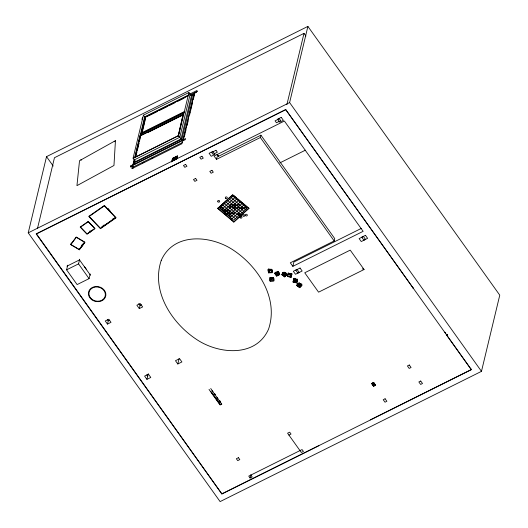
<?xml version="1.0" encoding="UTF-8"?>
<svg xmlns="http://www.w3.org/2000/svg" width="528" height="528" viewBox="0 0 528 528"><rect width="100%" height="100%" fill="white"/><g stroke="black" fill="none" stroke-linecap="round" stroke-linejoin="round"><path stroke-width="0.79" d="M285.067 272.771C285.839 273.867 283.199 272.877 284.414 272.283L286.829 274.078M299.99 283.543C301.039 284.995 296.644 282.817 300.161 283.82M278.507 271.993L277.398 272.237L277.609 272.639L277.009 272.936M89.892 232.188L90.077 230.762M90.116 232.03L90.803 231.145M293.627 278.804L297.548 279.787L296.756 282.955L293.04 282.038L293.575 279.8M293.733 279.22L293.608 279.715M293.74 279.187L293.396 280.566M413.332 288.314L285.701 109.593L36.175 233.904L221.852 493.997L471.392 369.64L285.714 109.547M28.235 232.835L46.523 156.651L307.897 26.4L499.765 295.165L481.477 371.349L220.103 501.6L28.235 232.835L289.608 102.584L307.897 26.4M37.547 228.202L54.463 157.72L304.003 33.363L305.917 36.049M70.937 244.517L76.303 237.31L84.671 242.306L79.306 249.506L70.937 244.517L71.3 242.999M90.196 273.979L89.08 278.626L77.114 284.585L66.587 269.841L67.703 265.201M79.385 249.797L85.001 242.253L76.223 237.019L70.607 244.563L79.385 249.797L79.748 248.279M81.827 246.028L82.21 244.444M82.342 244.695L82.025 246.008L80.718 247.513M89.08 278.626L78.553 263.881L79.669 259.235M102.696 225.977L101.864 227.04M103.745 225.74L103.871 225.232M104.102 224.968L103.917 225.733L101.594 227.357M113.065 218.632L112.913 219.265L113.606 218.783M134.237 159.199L132.898 164.802L130.68 165.904L130.416 167L132.541 165.944L133.287 166.987L132.957 168.359M141.992 119.42L142.408 117.691M133.089 158.182L143.411 115.183L188.932 92.499L191.393 95.944L181.071 138.943L135.551 161.627L133.089 158.182L178.609 135.498L188.932 92.499M132.541 165.944L131.881 168.683L181.936 143.741L182.596 140.996L185.321 139.636L185.585 138.541L183.282 139.689L183.553 140.065L133.162 165.178L132.898 164.802M134.68 157.865L139.96 135.868L183.698 114.068M135.082 156.724L144.639 116.906L143.411 115.183M133.162 165.178L134.508 159.575M134.845 160.446L133.888 164.439L183.038 139.946L193.967 94.413L192.502 95.139M135.802 156.717L136.943 151.945M137.326 150.361L139.042 143.207M139.425 141.616L140.547 135.762L183.104 114.556L178.16 136.303L183.104 114.556M141.867 132.792L184.424 111.586L184.622 111.863L142.065 133.069L141.867 132.792L145.675 116.926L188.232 95.72M142.065 133.069L144.355 123.552M144.731 121.968L145.675 116.926M107.474 324.08L105.257 320.971L108.781 319.216L110.999 322.318L107.474 324.08L108.24 320.872L107.356 319.631M171.673 162.01L172.557 158.327L177.355 155.938L176.748 159.034M171.956 161.423L172.557 158.327M172.26 161.317L172.887 158.506L177.19 156.427L172.887 158.506M172.214 161.66L173.006 158.565M173.045 160.34L173.422 158.572L176.438 157.073L176.062 158.836L173.012 160.288L176.062 158.836M173.521 158.585L173.144 160.156M190.166 94.222L179.843 137.221L134.317 159.905M139.286 308.603L136.871 305.217L140.217 303.547L142.633 306.933L139.286 308.603L140.052 305.395L138.765 303.593M176.477 158.842L177.078 156.539M176.524 159.192L177.151 156.38M176.642 158.882L177.355 155.938M182.734 140.237L181.969 139.161L192.647 94.657L193.42 95.733M183.282 139.689L194.423 93.298L196.588 92.215L197.003 90.486L189.625 94.162M184.318 136.871L185.084 133.67M185.467 132.066L186.047 129.67M187.004 125.671L188.159 120.866M189.697 114.47L190.271 112.068M190.654 110.471L192.383 103.27M193.347 99.271L194.495 94.472M146.942 379.368L144.606 376.094L148.447 374.18L150.784 377.454L146.942 379.368L148.289 373.765M216.473 159.37L217.034 157.034L260.905 135.175L334.745 238.61L334.184 240.946L290.314 262.812L292.849 266.356L363.132 231.33L284.394 121.044L214.111 156.064L216.473 159.37L260.337 137.511L260.905 135.175M177.811 363.983L175.474 360.716L179.573 358.677L181.903 361.944L177.811 363.983L179.098 358.624M237.791 198.845L248.932 208.263L233.785 222.064L217.694 208.468L227.41 199.531M217.694 208.468L232.841 194.667M233.785 222.064L248.932 208.263M286.889 104.643L304.003 33.363M268.891 270.607L268.475 272.349L268.112 269.683M268.475 272.851L268.019 269.551L271.795 269.399L272.25 272.699L268.475 272.851L268.983 270.739L268.712 268.759M272.21 271.366L271.927 272.527L268.877 272.653L269.3 270.91L272.349 270.785M270.098 280.619L270.336 277.543M270.098 281.127L269.65 277.827L273.425 277.669L273.874 280.969L270.098 281.127L270.428 277.688M274.982 273.313L275.86 272.89L276.448 275.035L275.108 273.332M275.154 273.227L275.55 273.748M273.834 279.635L273.557 280.797L270.508 280.922L270.923 279.18L273.973 279.055M277.385 271.874L277.913 271.61L274.573 273.247L276.639 276.137L279.827 274.547L277.761 271.656M277.398 272.237L277.609 272.639M276.639 276.137L277.147 274.019L275.906 272.283M278.164 271.762L278.474 272.072M277.959 274.916L277.358 275.22L279.008 273.735M278.81 273.682L279.457 274.382L277.9 274.903M283.041 272.56L282.388 273.497M285.443 273.517L284.711 273.59L283.609 272.455M284.414 272.283L284.071 272.725M283.82 275.425L282.916 274.487L283.675 275.57M283.932 274.936L283.067 274.065L283.793 275.081M284.975 273.332L285.239 272.963M285.582 273.445L285.925 273.002M284.724 276.916L287.074 274.474L284.084 272.25L281.734 274.692L284.724 276.916L285.232 274.804L286.638 273.339M288.163 273.266L291.885 274.184L291.086 277.358L287.371 276.434L287.912 274.204M292.849 266.356L293.891 262.007L361.244 228.439M291.086 277.358L291.628 275.121M296.248 282.355L295.66 281.754L293.924 281.774L295.073 281.081M293.971 281.609L294.796 281.543M294.743 278.771C297.488 279.596 296.063 280.13 295.489 280.441M294.644 280.375L294.921 279.213L293.713 278.315M295 281.015L295.726 280.988L296.294 282.157M295.152 280.355L295.436 279.193M296.353 279.55L295.997 279.226L296.465 279.404M296.756 282.955L297.297 280.724M250.853 475.075L252.206 476.969L250.114 478.012L250.873 474.857M297.079 281.629L297.475 280.903L293.489 280.203M300.511 283.741L300.01 284.493L298.142 283.463M301.752 284.849L299.336 283.054L300.161 283.734M298.742 286.196L297.812 285.285L298.597 286.341M298.855 285.707L297.99 284.843L298.716 285.859M299.099 286.625C300.524 286.796 297.462 283.114 297.62 285.146M299.647 287.687L301.996 285.245L299.006 283.028L296.657 285.47L299.647 287.687L300.155 285.575L301.561 284.11M301.765 284.282L301.587 285.245L300.234 286.506L301.851 284.13M373.593 382.787L371.712 383.724L373.487 386.212L375.368 385.275L373.672 382.463L371.791 383.401L373.567 385.889M375.368 385.275L375.448 384.952L373.553 385.928L371.87 383.572M318.833 445.665L221.892 493.858L222.044 493.218M297.455 280.111L297.112 281.497M81.385 246.609L81.682 245.428M287.371 276.434L288.229 272.923M291.634 273.57L291.311 274.85L288.308 274.105M291.991 273.656L291.595 275.24L287.879 274.322M293.35 279.906L293.693 278.494M293.04 282.038L293.931 278.381M294.301 278.421L293.977 279.701L296.98 280.447M294.571 278.916L294.743 278.236M294.901 281.609L295.343 281.16L295.528 281.761M295.66 281.754L295.713 282.097M82.744 245.282L83.378 242.953M83.45 243.322L83.087 244.649L84.289 243.032M92.037 230.69L92.209 230.162M300.604 285.919L301.343 285.127L300.557 286.136L300.722 285.78M221.892 493.858L36.439 233.812M278.21 274.448L278.56 273.966L278.322 274.606M283.615 272.224L282.302 273.649M285.509 273.557L285.589 272.969M297.231 284.394L296.987 285.496L299.402 287.291L299.818 285.549L297.409 283.754M370.405 419.8L370.755 419.489M80.929 247.137L81.899 246.022M286.018 274.309L285.311 275.735L286.625 274.474M282.704 273.095L283.199 272.58M283.45 272.468L285.344 273.57M282.005 274.276L283.906 272.303M282.698 274.375L282.869 273.709L284.493 274.831L284.229 275.946L282.685 274.745L282.843 274.23M286.117 273.365L285.166 274.355L282.757 272.56M286.361 273.768L285.41 274.751L284.995 276.494L286.889 274.527M295.627 280.434L297.092 278.916M296.927 285.047L298.828 283.074M298.993 283.496L299.336 283.054M301.039 284.137L300.089 285.127L298.28 283.78M301.283 284.539L300.333 285.529L299.917 287.272L301.811 285.298M228.617 198.449L232.234 195.202M221.331 209.722L234.709 197.723M223.106 211.226L236.485 199.228M224.882 212.725L238.26 200.726M226.657 214.223L240.035 202.224M228.433 215.728L241.811 203.729M230.208 217.226L243.586 205.227M231.983 218.724L245.362 206.725M285.767 272.705L285.404 272.745M114.035 218.493L114.794 217.965M104.551 225.324L112.061 220.07M112.642 219.589L114.965 217.965M144.639 116.906L188.694 94.954M188.819 95.218L145.081 117.011L135.399 157.212L177.956 136.006M190.186 94.948L197.558 91.271M146.612 116.84L148.078 116.107M149.543 115.375L157.615 111.355M159.08 110.623L167.152 106.603M168.623 105.871L174.491 102.947M178.16 101.119L184.028 98.195M191.182 95.39L194.687 93.674L194.423 93.298M192.786 95.172L194.251 94.446M140.95 134.218L184.688 112.418M148.097 132.403L183.315 114.853M181.969 139.161L134.29 162.914L135.062 163.997M133.287 166.987L182.602 142.415M142.421 162.888L143.887 162.162M151.939 158.149L153.404 157.417M172.663 158.479L177.454 156.083M173.455 158.624L176.471 157.12L175.963 158.822L176.339 157.252M36.34 233.944L285.674 109.685M66.931 266.171L79.517 259.901L90.44 275.207M279.754 162.947L305.382 150.183M66.587 269.841L78.553 263.881M108.24 320.872L109.652 320.173M140.052 305.395L141.392 304.729M274.923 272.903L277.504 271.616M275.471 273.656L275.999 273.412L275.913 274.098M277.636 272.534L277.068 272.593M279.187 272.626L277.253 273.59L276.421 272.422M277.147 274.019L279.061 273.068M279.345 273.095L277.411 274.058L276.989 275.801L279.569 274.514M278.81 274.494L279.352 274.342M364.063 269.511L318.582 292.175L304.742 272.785L350.222 250.12L364.063 269.511L363.026 268.818L362.234 269.003M220.123 404.573L219.12 402.758L220.097 404.144M221.648 404.072L220.315 404.738L211.352 392.291M370.498 419.8L471.227 369.6L446.523 334.996L447.665 334.805L446.741 334.607M375.217 384.232L373.784 384.945L372.583 383.255M375.269 385.354L373.481 386.245L373.844 384.688L372.563 382.886M288.928 435.105L291.02 434.062L289.667 432.161L287.575 433.204L301.336 452.483L303.428 451.44L302.075 449.546L248.761 476.117L250.114 478.012M275.999 273.412L276.085 274.012M447.163 334.422L446.483 334.745M300.96 283.84L300.485 283.859M445.804 333.551L445.256 332.845M294.664 278.883L296.274 279.992M268.429 269.353L271.478 269.227M272.349 270.277L269.3 270.402L269.115 269.075M268.983 270.739L271.999 270.613M270.052 277.622L273.101 277.497M273.973 278.553L270.923 278.678L270.745 277.345M270.607 279.008L273.629 278.883M285.899 273.121L285.562 273.088M445.117 332.607L444.873 332.171M447.559 335.419L446.523 334.996M288.565 273.167L291.568 273.913M294.235 278.764L297.238 279.51M294.947 281.437L295.568 281.589M285.001 273.214L284.097 272.606M297.766 285.001L297.607 285.516L299.152 286.717M298.346 283.272L299.911 284.354L300.564 283.866M297.759 283.793L300.155 285.575M282.836 273.022L285.232 274.804M234.076 195.71L236.551 197.802M232.775 194.944L248.866 208.54M231.257 197.723L245.467 209.728M229.588 199.228L243.791 211.226M227.918 200.726L242.121 212.725M226.241 202.224L240.451 214.229M224.572 203.722L238.775 215.728M222.902 205.227L237.105 217.226M221.225 206.725L235.435 218.724M217.76 208.19L233.851 221.786M297.686 285.872L297.284 285.364M108.253 208.837L108.913 209.53M108.042 208.784L110.081 210.929M219.892 401.023L220.618 402.013L219.806 400.877M219.727 401.102L220.453 402.092L219.641 400.957M217.998 401.287L218.757 402.263M289.608 102.584L481.477 371.349M260.337 137.511L334.184 240.946M217.1 154.235L218.526 156.235M217.061 154.381L218.493 156.387M373.672 382.463L374.557 383.711M372.458 383.315L373.316 384.516M278.322 271.597L278.672 272.085M183.038 139.946L183.348 140.382M278.56 273.966L278.929 274.421M178.609 135.498L181.071 138.943M275.649 272.177L276.903 273.933L276.487 275.675L274.817 273.332M175.87 159.43L172.854 160.928M139.96 135.868L140.402 136.488M114.213 141.207L114.596 141.742M130.68 165.904L131.426 166.954M80.883 159.687L81.272 160.228M46.523 156.651L53.222 166.036M214.421 393.34L215.332 394.607M214.262 393.419L215.167 394.687M216.975 397.221L217.879 398.488M211.57 392.185L218.717 402.191M84.566 266.785L86.645 269.696M146.777 374.854L147.715 376.16M216.44 398.614L218.031 401.273M412.731 287.364L413.233 288.367M471.088 369.105L471.227 369.6M273.511 277.801L273.874 280.467M271.887 269.531L272.158 271.531M209.022 389.341A38.854 14.19 63.5 0 0 211.266 392.634L220.084 404.989L221.8 404.131L212.85 391.743A38.623 14.104 63.5 0 1 212.098 390.674M211.51 392.41A38.623 14.104 63.5 0 1 210.764 391.34M212.982 391.783A38.854 14.19 63.5 0 1 210.738 388.483M218.889 402.224A14.263 5.207 63.5 0 1 218.09 401.062M174.2 159.733A1.188 0.442 -35.5 0 1 174.953 158.73A1.188 0.442 -35.5 0 1 176.128 158.367M175.085 159.568A0.931 0.343 -35.5 0 1 174.418 159.482A0.931 0.343 -35.5 0 1 175.309 158.624A0.931 0.343 -35.5 0 1 175.969 158.71M174.491 159.694A0.931 0.343 -35.5 0 1 174.491 159.581M174.801 159.133A0.931 0.343 -35.5 0 1 176.042 158.697M240.082 216.718A1.01 0.858 13.5 0 1 240.603 216.262M240.854 216.209A1.01 0.858 13.5 0 1 241.118 216.223M285.767 274.804L286.526 273.913L285.767 274.804M300.689 285.575L301.448 284.684L300.689 285.575M115.447 140.672L113.962 165.488L76.943 185.651L79.523 160.697L115.447 140.672M285.615 275.306L286.42 274.355L285.628 275.266M161.258 260.337C150.883 290.915 171.395 322.727 196.363 339.313C218.315 354.202 255.882 357.832 268.534 329.201C278.909 298.617 258.397 266.805 233.429 250.219C211.477 235.336 173.91 231.7 161.258 260.337M282.487 272.983L282.064 274.725L284.48 276.52L284.896 274.778L282.487 272.983M288.189 274.593L287.773 276.335L290.776 277.081L291.192 275.339L288.189 274.593M293.858 280.196L293.443 281.939L296.446 282.685L296.861 280.942L293.858 280.196M232.934 196.225L219.556 208.223L233.759 220.222L247.137 208.23L232.934 196.225M104.399 205.458L88.737 216.407L100.452 228.683L116.114 217.734L104.399 205.458M104.372 205.867L89.212 216.46L100.485 228.274L115.639 217.675L104.372 205.867M88.242 221.45L80.203 227.066L87.014 234.201L95.047 228.584L88.242 221.45M88.222 221.74L80.54 227.106L87.034 233.911L94.71 228.545L88.222 221.74M185.625 164.399L183.46 165.475L184.787 167.336L186.952 166.261L185.625 164.399M201.94 156.268L199.775 157.344L201.102 159.205L203.267 158.129L201.94 156.268M212.817 151.45L209.101 153.298L211.246 156.308L214.962 154.453L212.817 151.45M281.239 117.348L277.523 119.196L279.675 122.206L283.391 120.358L281.239 117.348M215.985 150.289L211.702 152.427L213.068 154.341L217.351 152.203L215.985 150.289M279.358 118.708L275.068 120.846L276.434 122.76L280.718 120.622L279.358 118.708M195.65 178.444L193.486 179.52L194.819 181.388L196.984 180.305L195.65 178.444M211.966 170.313L209.801 171.389L211.134 173.257L213.299 172.174L211.966 170.313M297.04 269.419L293.324 271.273L295.469 274.283L299.185 272.428L297.04 269.419M365.462 235.323L361.746 237.171L363.898 240.181L367.613 238.333L365.462 235.323M300.043 268.039L295.759 270.171L297.871 273.134L302.155 270.996L300.043 268.039M363.416 236.458L359.126 238.59L361.244 241.553L365.528 239.415L363.416 236.458M409.292 365L407.411 365.93L409.193 368.425L411.068 367.488L409.292 365M238.445 457.69L236.353 458.733L237.706 460.634L239.798 459.591L238.445 457.69M385.103 398.779L383.222 399.716L385.004 402.204L386.879 401.267L385.103 398.779M420.73 381.025L418.856 381.955L420.631 384.443L422.506 383.513L420.73 381.025M90.506 298.597A8.804 7.517 13.5 0 0 105.389 297.139A8.804 7.517 13.5 0 0 95.555 286.546A8.804 7.517 13.5 0 0 90.506 298.597M90.889 298.34A8.303 7.082 13.5 0 0 104.914 296.96A8.303 7.082 13.5 0 0 95.647 286.981A8.303 7.082 13.5 0 0 90.889 298.34M174.425 159.284A1.188 0.442 -35.5 0 0 175.817 157.938A1.188 0.442 -35.5 0 0 174.227 158.499A1.188 0.442 -35.5 0 0 174.425 159.284M238.28 214.705A1.01 0.858 13.5 0 0 239.983 214.559A1.01 0.858 13.5 0 0 238.88 213.338A1.01 0.858 13.5 0 0 238.28 214.705M229.277 207.101A1.01 0.858 13.5 0 0 230.98 206.956A1.01 0.858 13.5 0 0 229.878 205.729A1.01 0.858 13.5 0 0 229.277 207.101M232.749 213.477A1.01 0.858 13.5 0 0 234.458 213.332A1.01 0.858 13.5 0 0 233.356 212.104A1.01 0.858 13.5 0 0 232.749 213.477M229.607 213.2A1.01 0.858 13.5 0 0 231.31 213.061A1.01 0.858 13.5 0 0 230.208 211.834A1.01 0.858 13.5 0 0 229.607 213.2M224.143 211.504A1.01 0.858 13.5 0 0 225.852 211.358A1.01 0.858 13.5 0 0 224.75 210.131A1.01 0.858 13.5 0 0 224.143 211.504M227.759 211.748A1.01 0.858 13.5 0 0 229.469 211.609A1.01 0.858 13.5 0 0 228.36 210.382A1.01 0.858 13.5 0 0 227.759 211.748M225.971 210.269A1.01 0.858 13.5 0 0 227.68 210.124A1.01 0.858 13.5 0 0 226.578 208.897A1.01 0.858 13.5 0 0 225.971 210.269M243.052 215.972A1.01 0.858 13.5 0 0 244.754 215.833A1.01 0.858 13.5 0 0 243.652 214.606A1.01 0.858 13.5 0 0 243.052 215.972M245.566 215.622A1.01 0.858 13.5 0 0 247.276 215.483A1.01 0.858 13.5 0 0 246.173 214.256A1.01 0.858 13.5 0 0 245.566 215.622M240.2 217.793A1.01 0.858 13.5 0 0 241.903 217.655A1.01 0.858 13.5 0 0 240.801 216.427A1.01 0.858 13.5 0 0 240.2 217.793M217.906 201.802A1.01 0.858 13.5 0 0 219.615 201.663A1.01 0.858 13.5 0 0 218.513 200.435A1.01 0.858 13.5 0 0 217.906 201.802M225.555 198.257A1.01 0.858 13.5 0 0 227.258 198.119A1.01 0.858 13.5 0 0 226.156 196.891A1.01 0.858 13.5 0 0 225.555 198.257M229.436 215.972A1.01 0.858 13.5 0 0 231.145 215.827A1.01 0.858 13.5 0 0 230.043 214.606A1.01 0.858 13.5 0 0 229.436 215.972M227.588 214.52A1.01 0.858 13.5 0 0 229.297 214.375A1.01 0.858 13.5 0 0 228.195 213.154A1.01 0.858 13.5 0 0 227.588 214.52M225.806 213.035A1.01 0.858 13.5 0 0 227.509 212.896A1.01 0.858 13.5 0 0 226.406 211.669A1.01 0.858 13.5 0 0 225.806 213.035M222.301 210.052A1.01 0.858 13.5 0 0 224.004 209.906A1.01 0.858 13.5 0 0 222.902 208.679A1.01 0.858 13.5 0 0 222.301 210.052M220.513 208.567A1.01 0.858 13.5 0 0 222.222 208.421A1.01 0.858 13.5 0 0 221.113 207.2A1.01 0.858 13.5 0 0 220.513 208.567M230.696 205.755A1.01 0.858 13.5 0 0 232.399 205.61A1.01 0.858 13.5 0 0 231.297 204.382A1.01 0.858 13.5 0 0 230.696 205.755M232.478 207.233A1.01 0.858 13.5 0 0 234.188 207.095A1.01 0.858 13.5 0 0 233.086 205.867A1.01 0.858 13.5 0 0 232.478 207.233M234.326 208.685A1.01 0.858 13.5 0 0 236.036 208.547A1.01 0.858 13.5 0 0 234.934 207.319A1.01 0.858 13.5 0 0 234.326 208.685M234.115 205.762A1.01 0.858 13.5 0 0 235.818 205.616A1.01 0.858 13.5 0 0 234.716 204.389A1.01 0.858 13.5 0 0 234.115 205.762M237.653 208.831A1.01 0.858 13.5 0 0 239.356 208.685A1.01 0.858 13.5 0 0 238.253 207.464A1.01 0.858 13.5 0 0 237.653 208.831M237.514 205.715A1.01 0.858 13.5 0 0 239.224 205.57A1.01 0.858 13.5 0 0 238.115 204.349A1.01 0.858 13.5 0 0 237.514 205.715M241.316 208.534A1.01 0.858 13.5 0 0 243.025 208.395A1.01 0.858 13.5 0 0 241.916 207.167A1.01 0.858 13.5 0 0 241.316 208.534M244.787 208.738A1.01 0.858 13.5 0 0 246.49 208.6A1.01 0.858 13.5 0 0 245.388 207.372A1.01 0.858 13.5 0 0 244.787 208.738"/></g></svg>
